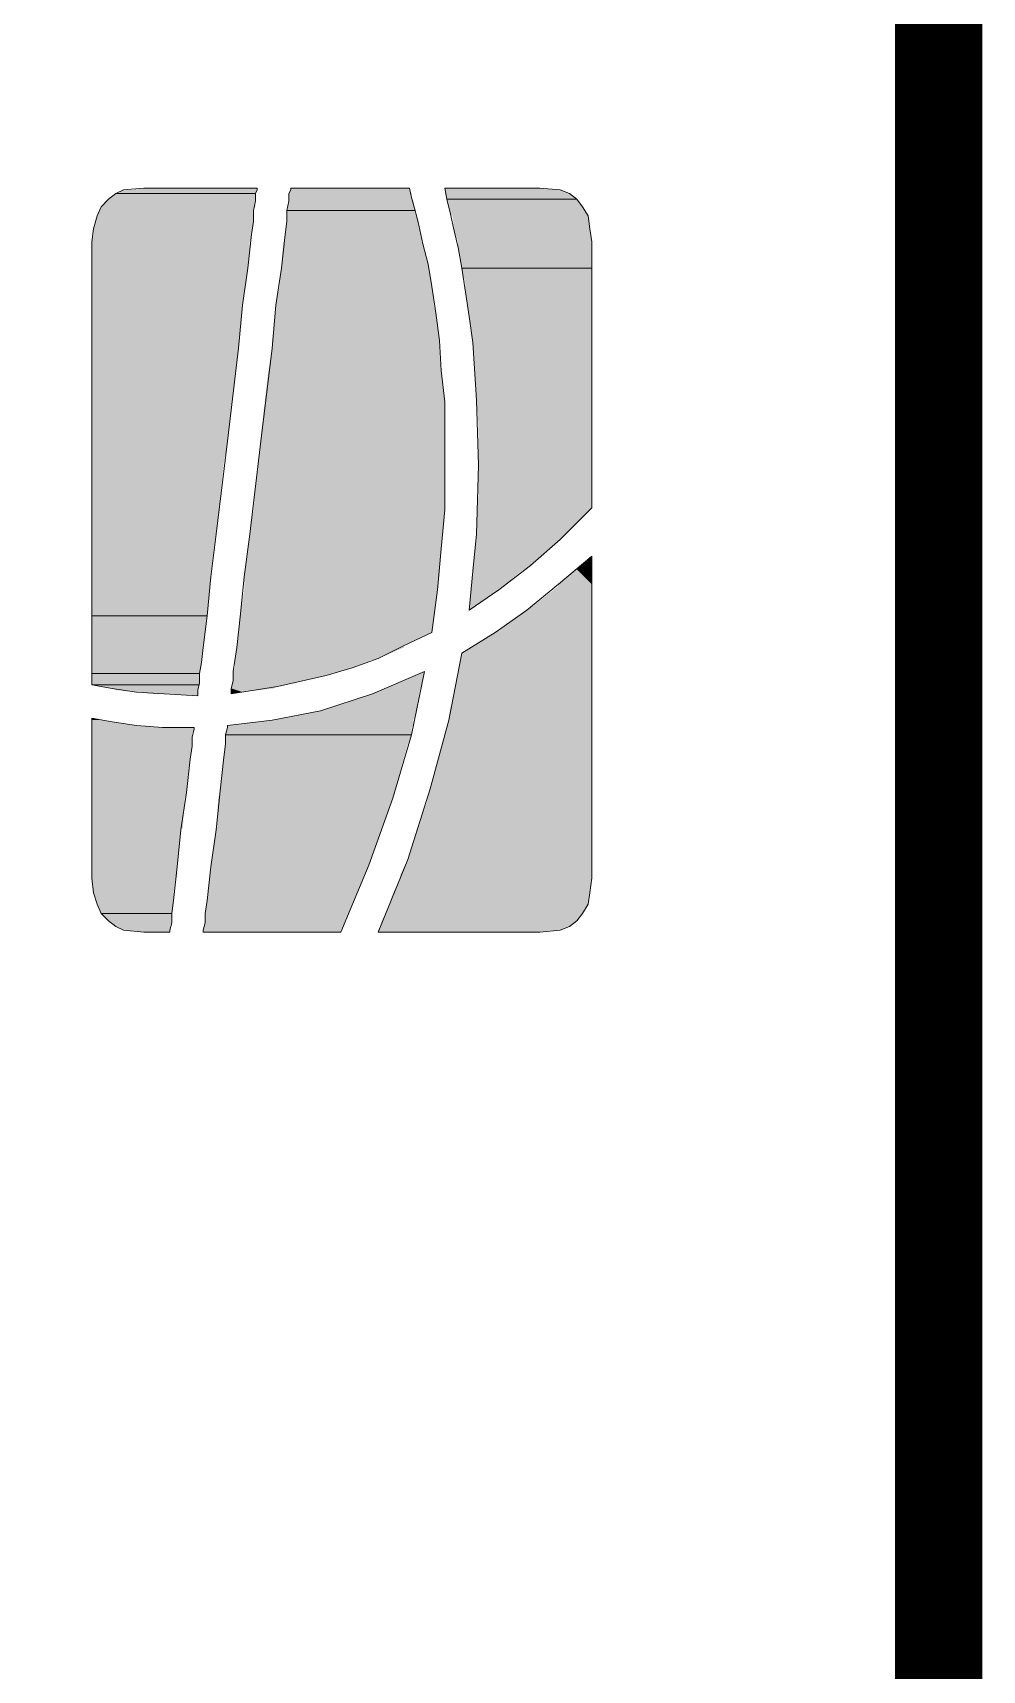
# Model space of a CAD drawing. Header units: millimetres. Extents: x 906 to 41302, y 848 to 28850.
# Drawn here: x 40509 to 41050, y 7079 to 8011 of the extents above; entities that cross this region are included whole.
import ezdxf

# ---------------------------------------------------------------- set-up
doc = ezdxf.new("R2010")
doc.units = ezdxf.units.MM
doc.layers.add('PDF_X-FORM(동탄)$G-BORD-FORM', color=7, linetype='Continuous')

msp = doc.modelspace()

# ---------------------------------------------------------------- linework, layer by layer
at = {"layer": 'PDF_X-FORM(동탄)$G-BORD-FORM', "lineweight": 0, "const_width": 49.74}
msp.add_lwpolyline([(1124.48, 1099.08), (41024.73, 1099.08), (41024.73, 28598.83), (1124.48, 28598.83)], close=True, dxfattribs=at)
at = {"layer": 'PDF_X-FORM(동탄)$G-BORD-FORM', "color": 9, "lineweight": 9, "true_color": 0xb7b7b7}
for points in [[(40602.98, 7633.76), (40602.98, 7634.82), (40602.98, 7636.94), (40604.04, 7641.17), (40604.04, 7646.46), (40605.1, 7652.81), (40606.16, 7661.28), (40608.28, 7679.27), (40610.39, 7701.5), (40613.57, 7725.84), (40619.92, 7778.75), (40626.27, 7831.67), (40628.38, 7856.01), (40631.56, 7877.18), (40633.68, 7896.23), (40634.73, 7903.64), (40634.73, 7909.99), (40635.79, 7915.28), (40635.79, 7919.51), (40636.85, 7921.63), (40636.85, 7922.69), (40635.79, 7922.69), (40633.68, 7922.69), (40626.27, 7922.69), (40616.74, 7922.69), (40604.04, 7922.69), (40592.4, 7922.69), (40582.88, 7922.69), (40575.47, 7922.69), (40573.35, 7922.69), (40572.29, 7922.69), (40560.65, 7921.63), (40556.42, 7919.51), (40552.18, 7916.34), (40547.95, 7912.1), (40545.83, 7906.81), (40543.72, 7899.4), (40542.66, 7892), (40542.66, 7890.94), (40542.66, 7888.82), (40542.66, 7885.65), (40542.66, 7880.35), (40542.66, 7868.71), (40542.66, 7851.78), (40542.66, 7832.73), (40542.66, 7811.56), (40542.66, 7766.05), (40542.66, 7719.49), (40542.66, 7698.32), (40542.66, 7679.27), (40542.66, 7663.4), (40542.66, 7650.7), (40542.66, 7646.46), (40542.66, 7642.23), (40542.66, 7640.11), (40554.3, 7638), (40568.06, 7635.88), (40583.93, 7634.82)], [(40619.92, 7616.83), (40619.92, 7615.77), (40618.86, 7611.54), (40618.86, 7606.25), (40617.8, 7598.84), (40615.68, 7579.79), (40613.57, 7557.56), (40610.39, 7536.4), (40608.28, 7517.35), (40607.22, 7509.94), (40607.22, 7504.65), (40606.16, 7500.41), (40606.16, 7499.35), (40607.22, 7499.35), (40609.33, 7499.35), (40613.57, 7499.35), (40618.86, 7499.35), (40630.5, 7499.35), (40645.32, 7499.35), (40660.13, 7499.35), (40671.78, 7499.35), (40677.07, 7499.35), (40681.3, 7499.35), (40683.42, 7499.35), (40684.48, 7499.35), (40700.35, 7537.45), (40714.11, 7575.55), (40724.69, 7611.54), (40732.1, 7647.52), (40702.47, 7634.82), (40672.83, 7625.3), (40645.32, 7620)]]:
    msp.add_lwpolyline(points, close=True, dxfattribs=at)
at = {"layer": 'PDF_X-FORM(동탄)$G-BORD-FORM', "color": 253, "lineweight": 9, "true_color": 0xacacac}
msp.add_lwpolyline([(40736.33, 7669.75), (40739.51, 7694.09), (40741.63, 7717.37), (40743.74, 7739.6), (40743.74, 7760.76), (40743.74, 7781.93), (40743.74, 7800.98), (40741.63, 7818.97), (40740.57, 7835.9), (40738.45, 7851.78), (40736.33, 7866.6), (40734.22, 7879.3), (40731.04, 7890.94), (40728.93, 7901.52), (40726.81, 7909.99), (40724.69, 7917.4), (40723.63, 7922.69), (40722.58, 7922.69), (40720.46, 7922.69), (40713.05, 7922.69), (40702.47, 7922.69), (40689.77, 7922.69), (40677.07, 7922.69), (40666.48, 7922.69), (40659.08, 7922.69), (40656.96, 7922.69), (40655.9, 7922.69), (40655.9, 7921.63), (40654.84, 7919.51), (40654.84, 7915.28), (40653.78, 7909.99), (40653.78, 7903.64), (40652.73, 7896.23), (40650.61, 7877.18), (40647.43, 7856.01), (40645.32, 7831.67), (40638.97, 7778.75), (40632.62, 7725.84), (40629.44, 7701.5), (40627.33, 7680.33), (40625.21, 7661.28), (40624.15, 7653.87), (40623.09, 7647.52), (40623.09, 7642.23), (40622.03, 7638), (40622.03, 7635.88), (40622.03, 7634.82), (40648.49, 7639.05), (40676.01, 7645.4), (40690.83, 7649.64), (40705.64, 7654.93), (40720.46, 7662.34)], close=True, dxfattribs=at)
at = {"layer": 'PDF_X-FORM(동탄)$G-BORD-FORM', "color": 254, "lineweight": 9, "true_color": 0xcecece}
for points in [[(40757.5, 7682.45), (40774.43, 7694.09), (40792.43, 7707.85), (40809.36, 7722.66), (40827.35, 7740.65), (40827.35, 7741.71), (40827.35, 7747), (40827.35, 7754.41), (40827.35, 7763.94), (40827.35, 7775.58), (40827.35, 7788.28), (40827.35, 7815.8), (40827.35, 7843.31), (40827.35, 7856.01), (40827.35, 7867.65), (40827.35, 7877.18), (40827.35, 7884.59), (40827.35, 7889.88), (40827.35, 7892), (40826.29, 7899.4), (40825.23, 7906.81), (40822.06, 7912.1), (40818.88, 7916.34), (40814.65, 7919.51), (40809.36, 7921.63), (40797.72, 7922.69), (40796.66, 7922.69), (40795.6, 7922.69), (40789.25, 7922.69), (40780.78, 7922.69), (40770.2, 7922.69), (40760.68, 7922.69), (40752.21, 7922.69), (40745.86, 7922.69), (40743.74, 7922.69), (40744.8, 7916.34), (40746.92, 7907.87), (40749.03, 7898.35), (40751.15, 7888.82), (40753.27, 7877.18), (40755.38, 7863.42), (40757.5, 7849.66), (40759.62, 7834.85), (40761.73, 7802.04), (40762.79, 7765), (40761.73, 7725.84), (40759.62, 7704.67)], [(40705.64, 7499.35), (40706.7, 7499.35), (40708.82, 7499.35), (40714.11, 7499.35), (40719.4, 7499.35), (40734.22, 7499.35), (40751.15, 7499.35), (40768.08, 7499.35), (40782.9, 7499.35), (40789.25, 7499.35), (40793.48, 7499.35), (40796.66, 7499.35), (40797.72, 7499.35), (40809.36, 7500.41), (40814.65, 7502.53), (40818.88, 7505.7), (40822.06, 7509.94), (40825.23, 7515.23), (40826.29, 7521.58), (40827.35, 7530.05), (40827.35, 7532.16), (40827.35, 7538.51), (40827.35, 7546.98), (40827.35, 7558.62), (40827.35, 7572.38), (40827.35, 7588.25), (40827.35, 7622.12), (40827.35, 7655.99), (40827.35, 7670.8), (40827.35, 7684.56), (40827.35, 7696.2), (40827.35, 7705.73), (40827.35, 7711.02), (40827.35, 7713.14), (40808.3, 7697.26), (40790.31, 7682.45), (40772.32, 7669.75), (40753.27, 7658.1), (40745.86, 7620), (40735.28, 7580.85), (40722.58, 7540.63)]]:
    msp.add_lwpolyline(points, close=True, dxfattribs=at)
at = {"layer": 'PDF_X-FORM(동탄)$G-BORD-FORM', "color": 9, "lineweight": 0, "true_color": 0xb7b7b7}
for points in [[(40635.79, 7919.51), (40556.42, 7919.51), (40635.79, 7919.51)], [(40608.28, 7679.27), (40542.66, 7679.27), (40608.28, 7679.27)], [(40604.04, 7646.46), (40542.66, 7646.46), (40604.04, 7646.46)], [(40604.04, 7640.11), (40542.66, 7640.11), (40604.04, 7640.11)], [(40724.69, 7611.54), (40618.86, 7611.54), (40724.69, 7611.54)]]:
    msp.add_lwpolyline(points, dxfattribs=at)
at = {"layer": 'PDF_X-FORM(동탄)$G-BORD-FORM', "color": 254, "lineweight": 0, "true_color": 0xcecece}
for points in [[(40818.88, 7916.34), (40744.8, 7916.34), (40818.88, 7916.34)], [(40827.35, 7877.18), (40753.27, 7877.18), (40827.35, 7877.18)]]:
    msp.add_lwpolyline(points, dxfattribs=at)
at = {"layer": 'PDF_X-FORM(동탄)$G-BORD-FORM', "color": 253, "lineweight": 0, "true_color": 0xacacac}
msp.add_lwpolyline([(40726.81, 7909.99), (40653.78, 7909.99), (40726.81, 7909.99)], dxfattribs=at)
at = {"layer": 'PDF_X-FORM(동탄)$G-BORD-FORM', "color": 254, "lineweight": 9, "true_color": 0xe5e5e5}
msp.add_lwpolyline([(40542.66, 7621.06), (40542.66, 7620), (40542.66, 7616.83), (40542.66, 7612.6), (40542.66, 7606.25), (40542.66, 7592.49), (40542.66, 7575.55), (40542.66, 7558.62), (40542.66, 7544.86), (40542.66, 7538.51), (40542.66, 7534.28), (40542.66, 7531.1), (40542.66, 7530.05), (40543.72, 7521.58), (40545.83, 7515.23), (40547.95, 7509.94), (40552.18, 7505.7), (40556.42, 7502.53), (40560.65, 7500.41), (40572.29, 7499.35), (40574.41, 7499.35), (40579.7, 7499.35), (40584.99, 7499.35), (40587.11, 7499.35), (40587.11, 7500.41), (40588.17, 7504.65), (40588.17, 7509.94), (40589.23, 7517.35), (40591.34, 7536.4), (40593.46, 7557.56), (40596.63, 7578.73), (40598.75, 7597.78), (40599.81, 7605.19), (40599.81, 7610.48), (40600.87, 7614.71), (40600.87, 7615.77), (40582.88, 7615.77), (40568.06, 7616.83), (40554.3, 7618.95)], close=True, dxfattribs=at)
at = {"layer": 'PDF_X-FORM(동탄)$G-BORD-FORM', "color": 254, "lineweight": 0, "true_color": 0xe5e5e5}
msp.add_lwpolyline([(40588.17, 7509.94), (40547.95, 7509.94), (40588.17, 7509.94)], dxfattribs=at)
at = {"layer": 'PDF_X-FORM(동탄)$G-BORD-FORM', "color": 9, "true_color": 0xb7b7b7, "transparency": 33554559}
for points in [[(40560.65, 7921.63), (40635.79, 7919.51), (40556.42, 7919.51)], [(40636.85, 7921.63), (40565.94, 7921.63), (40560.65, 7921.63)], [(40636.85, 7921.63), (40560.65, 7921.63), (40635.79, 7919.51)], [(40572.29, 7922.69), (40636.85, 7921.63), (40565.94, 7921.63)], [(40565.94, 7921.63), (40636.85, 7921.63), (40636.85, 7921.63)], [(40636.85, 7922.69), (40572.29, 7922.69), (40636.85, 7921.63)], [(40547.95, 7912.1), (40634.73, 7909.99), (40546.89, 7909.99)], [(40551.13, 7915.28), (40635.79, 7912.1), (40547.95, 7912.1)], [(40635.79, 7912.1), (40547.95, 7912.1), (40634.73, 7909.99)], [(40552.18, 7916.34), (40635.79, 7915.28), (40551.13, 7915.28)], [(40635.79, 7915.28), (40551.13, 7915.28), (40635.79, 7912.1)], [(40556.42, 7919.51), (40635.79, 7916.34), (40552.18, 7916.34)], [(40635.79, 7916.34), (40552.18, 7916.34), (40635.79, 7915.28)], [(40556.42, 7919.51), (40635.79, 7919.51), (40635.79, 7919.51)], [(40635.79, 7919.51), (40556.42, 7919.51), (40635.79, 7916.34)], [(40544.78, 7903.64), (40633.68, 7899.4), (40543.72, 7899.4)], [(40545.83, 7906.81), (40634.73, 7903.64), (40544.78, 7903.64)], [(40634.73, 7903.64), (40544.78, 7903.64), (40633.68, 7899.4)], [(40546.89, 7909.99), (40634.73, 7906.81), (40545.83, 7906.81)], [(40634.73, 7906.81), (40545.83, 7906.81), (40634.73, 7903.64)], [(40634.73, 7909.99), (40546.89, 7909.99), (40634.73, 7906.81)], [(40543.72, 7896.23), (40632.62, 7892), (40542.66, 7892)], [(40632.62, 7892), (40542.66, 7892), (40632.62, 7890.94)], [(40542.66, 7892), (40632.62, 7890.94), (40542.66, 7890.94)], [(40633.68, 7899.4), (40543.72, 7899.4), (40633.68, 7896.23)], [(40543.72, 7899.4), (40633.68, 7896.23), (40543.72, 7896.23)], [(40633.68, 7896.23), (40543.72, 7896.23), (40632.62, 7892)], [(40632.62, 7890.94), (40542.66, 7890.94), (40632.62, 7888.82)], [(40542.66, 7890.94), (40632.62, 7888.82), (40542.66, 7888.82)], [(40632.62, 7888.82), (40542.66, 7888.82), (40632.62, 7885.65)], [(40542.66, 7888.82), (40632.62, 7885.65), (40542.66, 7885.65)], [(40632.62, 7885.65), (40542.66, 7885.65), (40631.56, 7880.35)], [(40542.66, 7885.65), (40631.56, 7880.35), (40542.66, 7880.35)], [(40631.56, 7880.35), (40542.66, 7880.35), (40631.56, 7877.18)], [(40542.66, 7880.35), (40631.56, 7877.18), (40542.66, 7877.18)], [(40631.56, 7877.18), (40542.66, 7877.18), (40630.5, 7868.71)], [(40542.66, 7877.18), (40630.5, 7868.71), (40542.66, 7868.71)], [(40630.5, 7868.71), (40542.66, 7868.71), (40628.38, 7856.01)], [(40542.66, 7868.71), (40628.38, 7856.01), (40542.66, 7856.01)], [(40628.38, 7856.01), (40542.66, 7856.01), (40628.38, 7851.78)], [(40542.66, 7856.01), (40628.38, 7851.78), (40542.66, 7851.78)], [(40628.38, 7851.78), (40542.66, 7851.78), (40626.27, 7832.73)], [(40542.66, 7851.78), (40626.27, 7832.73), (40542.66, 7832.73)], [(40626.27, 7832.73), (40542.66, 7832.73), (40626.27, 7831.67)], [(40542.66, 7832.73), (40626.27, 7831.67), (40542.66, 7831.67)], [(40626.27, 7831.67), (40542.66, 7831.67), (40624.15, 7811.56)], [(40542.66, 7831.67), (40624.15, 7811.56), (40542.66, 7811.56)], [(40624.15, 7811.56), (40542.66, 7811.56), (40619.92, 7778.75)], [(40542.66, 7811.56), (40619.92, 7778.75), (40542.66, 7778.75)], [(40619.92, 7778.75), (40542.66, 7778.75), (40617.8, 7766.05)], [(40542.66, 7778.75), (40617.8, 7766.05), (40542.66, 7766.05)], [(40617.8, 7766.05), (40542.66, 7766.05), (40613.57, 7725.84)], [(40542.66, 7766.05), (40613.57, 7725.84), (40542.66, 7725.84)], [(40613.57, 7725.84), (40542.66, 7725.84), (40612.51, 7719.49)], [(40542.66, 7725.84), (40612.51, 7719.49), (40542.66, 7719.49)], [(40612.51, 7719.49), (40542.66, 7719.49), (40610.39, 7701.5)], [(40542.66, 7719.49), (40610.39, 7701.5), (40542.66, 7701.5)], [(40610.39, 7701.5), (40542.66, 7701.5), (40610.39, 7698.32)], [(40542.66, 7701.5), (40610.39, 7698.32), (40542.66, 7698.32)], [(40610.39, 7698.32), (40542.66, 7698.32), (40608.28, 7679.27)], [(40542.66, 7698.32), (40608.28, 7679.27), (40542.66, 7679.27)], [(40542.66, 7679.27), (40608.28, 7679.27), (40608.28, 7679.27)], [(40608.28, 7679.27), (40542.66, 7679.27), (40606.16, 7663.4)], [(40542.66, 7679.27), (40606.16, 7663.4), (40542.66, 7663.4)], [(40606.16, 7663.4), (40542.66, 7663.4), (40606.16, 7661.28)], [(40542.66, 7663.4), (40606.16, 7661.28), (40542.66, 7661.28)], [(40606.16, 7661.28), (40542.66, 7661.28), (40605.1, 7652.81)], [(40542.66, 7661.28), (40605.1, 7652.81), (40542.66, 7652.81)], [(40605.1, 7652.81), (40542.66, 7652.81), (40605.1, 7650.7)], [(40542.66, 7652.81), (40605.1, 7650.7), (40542.66, 7650.7)], [(40605.1, 7650.7), (40542.66, 7650.7), (40604.04, 7646.46)], [(40542.66, 7650.7), (40604.04, 7646.46), (40542.66, 7646.46)], [(40542.66, 7646.46), (40604.04, 7646.46), (40604.04, 7646.46)], [(40604.04, 7646.46), (40542.66, 7646.46), (40604.04, 7642.23)], [(40542.66, 7646.46), (40604.04, 7642.23), (40542.66, 7642.23)], [(40604.04, 7642.23), (40542.66, 7642.23), (40604.04, 7641.17)], [(40542.66, 7642.23), (40604.04, 7641.17), (40542.66, 7641.17)], [(40604.04, 7641.17), (40542.66, 7641.17), (40604.04, 7640.11)], [(40542.66, 7641.17), (40604.04, 7640.11), (40542.66, 7640.11)], [(40732.1, 7647.52), (40728.93, 7634.82), (40702.47, 7634.82)], [(40542.66, 7640.11), (40604.04, 7640.11), (40604.04, 7640.11)], [(40604.04, 7640.11), (40542.66, 7640.11), (40602.98, 7638)], [(40542.66, 7640.11), (40602.98, 7638), (40554.3, 7638)], [(40602.98, 7638), (40554.3, 7638), (40602.98, 7636.94)], [(40554.3, 7638), (40602.98, 7636.94), (40556.42, 7636.94)], [(40602.98, 7636.94), (40556.42, 7636.94), (40602.98, 7635.88)], [(40556.42, 7636.94), (40602.98, 7635.88), (40568.06, 7635.88)], [(40602.98, 7635.88), (40568.06, 7635.88), (40602.98, 7634.82)], [(40568.06, 7635.88), (40602.98, 7634.82), (40577.58, 7634.82)], [(40577.58, 7634.82), (40583.93, 7634.82), (40602.98, 7634.82)], [(40577.58, 7634.82), (40602.98, 7634.82), (40602.98, 7634.82)], [(40583.93, 7634.82), (40602.98, 7634.82), (40602.98, 7633.76)], [(40702.47, 7634.82), (40727.87, 7625.3), (40672.83, 7625.3)], [(40728.93, 7634.82), (40702.47, 7634.82), (40727.87, 7625.3)], [(40672.83, 7625.3), (40725.75, 7620), (40645.32, 7620)], [(40727.87, 7625.3), (40672.83, 7625.3), (40725.75, 7620)], [(40619.92, 7615.77), (40724.69, 7611.54), (40618.86, 7611.54)], [(40645.32, 7620), (40725.75, 7616.83), (40619.92, 7616.83)], [(40725.75, 7616.83), (40619.92, 7616.83), (40724.69, 7615.77)], [(40619.92, 7616.83), (40724.69, 7615.77), (40619.92, 7615.77)], [(40724.69, 7615.77), (40619.92, 7615.77), (40724.69, 7611.54)], [(40725.75, 7620), (40645.32, 7620), (40725.75, 7616.83)], [(40618.86, 7606.25), (40720.46, 7598.84), (40617.8, 7598.84)], [(40618.86, 7611.54), (40724.69, 7611.54), (40724.69, 7611.54)], [(40724.69, 7611.54), (40618.86, 7611.54), (40722.58, 7606.25)], [(40618.86, 7611.54), (40722.58, 7606.25), (40618.86, 7606.25)], [(40722.58, 7606.25), (40618.86, 7606.25), (40720.46, 7598.84)], [(40617.8, 7598.84), (40715.17, 7579.79), (40615.68, 7579.79)], [(40720.46, 7598.84), (40617.8, 7598.84), (40715.17, 7579.79)], [(40614.63, 7575.55), (40707.76, 7557.56), (40613.57, 7557.56)], [(40615.68, 7579.79), (40714.11, 7575.55), (40614.63, 7575.55)], [(40714.11, 7575.55), (40614.63, 7575.55), (40707.76, 7557.56)], [(40715.17, 7579.79), (40615.68, 7579.79), (40714.11, 7575.55)], [(40613.57, 7557.56), (40700.35, 7537.45), (40610.39, 7537.45)], [(40707.76, 7557.56), (40613.57, 7557.56), (40700.35, 7537.45)], [(40610.39, 7536.4), (40691.88, 7517.35), (40608.28, 7517.35)], [(40700.35, 7537.45), (40610.39, 7537.45), (40700.35, 7536.4)], [(40610.39, 7537.45), (40700.35, 7536.4), (40610.39, 7536.4)], [(40700.35, 7536.4), (40610.39, 7536.4), (40691.88, 7517.35)], [(40608.28, 7517.35), (40688.71, 7509.94), (40607.22, 7509.94)], [(40688.71, 7509.94), (40607.22, 7509.94), (40686.59, 7504.65)], [(40607.22, 7509.94), (40686.59, 7504.65), (40607.22, 7504.65)], [(40691.88, 7517.35), (40608.28, 7517.35), (40688.71, 7509.94)], [(40607.22, 7504.65), (40684.48, 7500.41), (40606.16, 7500.41)], [(40686.59, 7504.65), (40607.22, 7504.65), (40684.48, 7500.41)], [(40684.48, 7500.41), (40606.16, 7500.41), (40684.48, 7499.35)], [(40606.16, 7500.41), (40684.48, 7499.35), (40606.16, 7499.35)]]:
    msp.add_solid(points, dxfattribs=at)
at = {"layer": 'PDF_X-FORM(동탄)$G-BORD-FORM', "color": 253, "true_color": 0xacacac, "transparency": 33554559}
for points in [[(40655.9, 7921.63), (40724.69, 7919.51), (40654.84, 7919.51)], [(40723.63, 7922.69), (40655.9, 7922.69), (40723.63, 7921.63)], [(40655.9, 7922.69), (40723.63, 7921.63), (40655.9, 7921.63)], [(40723.63, 7921.63), (40655.9, 7921.63), (40724.69, 7919.51)], [(40654.84, 7915.28), (40726.81, 7909.99), (40653.78, 7909.99)], [(40724.69, 7919.51), (40654.84, 7919.51), (40724.69, 7917.4)], [(40654.84, 7919.51), (40724.69, 7917.4), (40654.84, 7917.4)], [(40724.69, 7917.4), (40654.84, 7917.4), (40725.75, 7915.28)], [(40654.84, 7917.4), (40725.75, 7915.28), (40654.84, 7915.28)], [(40725.75, 7915.28), (40654.84, 7915.28), (40726.81, 7909.99)], [(40653.78, 7901.52), (40729.98, 7896.23), (40652.73, 7896.23)], [(40653.78, 7909.99), (40726.81, 7909.99), (40726.81, 7909.99)], [(40726.81, 7909.99), (40653.78, 7909.99), (40728.93, 7903.64)], [(40653.78, 7909.99), (40728.93, 7903.64), (40653.78, 7903.64)], [(40728.93, 7903.64), (40653.78, 7903.64), (40728.93, 7901.52)], [(40653.78, 7903.64), (40728.93, 7901.52), (40653.78, 7901.52)], [(40728.93, 7901.52), (40653.78, 7901.52), (40729.98, 7896.23)], [(40652.73, 7896.23), (40731.04, 7890.94), (40651.67, 7890.94)], [(40729.98, 7896.23), (40652.73, 7896.23), (40731.04, 7890.94)], [(40651.67, 7890.94), (40734.22, 7879.3), (40650.61, 7879.3)], [(40731.04, 7890.94), (40651.67, 7890.94), (40734.22, 7879.3)], [(40650.61, 7877.18), (40736.33, 7866.6), (40649.55, 7866.6)], [(40734.22, 7879.3), (40650.61, 7879.3), (40734.22, 7877.18)], [(40650.61, 7879.3), (40734.22, 7877.18), (40650.61, 7877.18)], [(40734.22, 7877.18), (40650.61, 7877.18), (40736.33, 7866.6)], [(40649.55, 7866.6), (40737.39, 7856.01), (40647.43, 7856.01)], [(40736.33, 7866.6), (40649.55, 7866.6), (40737.39, 7856.01)], [(40737.39, 7856.01), (40647.43, 7856.01), (40738.45, 7851.78)], [(40647.43, 7856.01), (40738.45, 7851.78), (40647.43, 7851.78)], [(40647.43, 7851.78), (40740.57, 7835.9), (40645.32, 7835.9)], [(40738.45, 7851.78), (40647.43, 7851.78), (40740.57, 7835.9)], [(40645.32, 7831.67), (40741.63, 7818.97), (40643.2, 7818.97)], [(40740.57, 7835.9), (40645.32, 7835.9), (40740.57, 7831.67)], [(40645.32, 7835.9), (40740.57, 7831.67), (40645.32, 7831.67)], [(40740.57, 7831.67), (40645.32, 7831.67), (40741.63, 7818.97)], [(40643.2, 7818.97), (40743.74, 7800.98), (40641.08, 7800.98)], [(40741.63, 7818.97), (40643.2, 7818.97), (40743.74, 7800.98)], [(40641.08, 7800.98), (40743.74, 7781.93), (40638.97, 7781.93)], [(40743.74, 7800.98), (40641.08, 7800.98), (40743.74, 7781.93)], [(40743.74, 7781.93), (40638.97, 7781.93), (40743.74, 7778.75)], [(40638.97, 7781.93), (40743.74, 7778.75), (40638.97, 7778.75)], [(40638.97, 7778.75), (40743.74, 7760.76), (40636.85, 7760.76)], [(40743.74, 7778.75), (40638.97, 7778.75), (40743.74, 7760.76)], [(40636.85, 7760.76), (40743.74, 7739.6), (40634.73, 7739.6)], [(40743.74, 7760.76), (40636.85, 7760.76), (40743.74, 7739.6)], [(40634.73, 7739.6), (40742.68, 7725.84), (40632.62, 7725.84)], [(40743.74, 7739.6), (40634.73, 7739.6), (40742.68, 7725.84)], [(40632.62, 7725.84), (40741.63, 7717.37), (40631.56, 7717.37)], [(40742.68, 7725.84), (40632.62, 7725.84), (40741.63, 7717.37)], [(40631.56, 7717.37), (40740.57, 7701.5), (40629.44, 7701.5)], [(40741.63, 7717.37), (40631.56, 7717.37), (40740.57, 7701.5)], [(40740.57, 7701.5), (40629.44, 7701.5), (40739.51, 7694.09)], [(40629.44, 7701.5), (40739.51, 7694.09), (40629.44, 7694.09)], [(40629.44, 7694.09), (40737.39, 7680.33), (40627.33, 7680.33)], [(40739.51, 7694.09), (40629.44, 7694.09), (40737.39, 7680.33)], [(40627.33, 7680.33), (40736.33, 7669.75), (40626.27, 7669.75)], [(40737.39, 7680.33), (40627.33, 7680.33), (40736.33, 7669.75)], [(40626.27, 7669.75), (40720.46, 7662.34), (40625.21, 7662.34)], [(40736.33, 7669.75), (40626.27, 7669.75), (40720.46, 7662.34)], [(40625.21, 7661.28), (40705.64, 7654.93), (40624.15, 7654.93)], [(40720.46, 7662.34), (40625.21, 7662.34), (40720.46, 7661.28)], [(40625.21, 7662.34), (40720.46, 7661.28), (40625.21, 7661.28)], [(40720.46, 7661.28), (40625.21, 7661.28), (40705.64, 7654.93)], [(40624.15, 7649.64), (40683.42, 7647.52), (40623.09, 7647.52)], [(40705.64, 7654.93), (40624.15, 7654.93), (40701.41, 7653.87)], [(40624.15, 7654.93), (40701.41, 7653.87), (40624.15, 7653.87)], [(40701.41, 7653.87), (40624.15, 7653.87), (40690.83, 7649.64)], [(40624.15, 7653.87), (40690.83, 7649.64), (40624.15, 7649.64)], [(40690.83, 7649.64), (40624.15, 7649.64), (40683.42, 7647.52)], [(40623.09, 7642.23), (40648.49, 7639.05), (40622.03, 7639.05)], [(40683.42, 7647.52), (40623.09, 7647.52), (40676.01, 7645.4)], [(40623.09, 7647.52), (40676.01, 7645.4), (40623.09, 7645.4)], [(40676.01, 7645.4), (40623.09, 7645.4), (40663.31, 7642.23)], [(40623.09, 7645.4), (40663.31, 7642.23), (40623.09, 7642.23)], [(40663.31, 7642.23), (40623.09, 7642.23), (40648.49, 7639.05)], [(40648.49, 7639.05), (40622.03, 7639.05), (40646.38, 7638)], [(40622.03, 7639.05), (40646.38, 7638), (40622.03, 7638)], [(40622.03, 7638), (40622.03, 7635.88), (40628.38, 7635.88)], [(40622.03, 7638), (40646.38, 7638), (40628.38, 7635.88)], [(40622.03, 7635.88), (40628.38, 7635.88), (40622.03, 7634.82)]]:
    msp.add_solid(points, dxfattribs=at)
at = {"layer": 'PDF_X-FORM(동탄)$G-BORD-FORM', "color": 254, "true_color": 0xcecece, "transparency": 33554559}
for points in [[(40797.72, 7922.69), (40743.74, 7922.69), (40809.36, 7921.63)], [(40743.74, 7922.69), (40809.36, 7921.63), (40743.74, 7921.63)], [(40809.36, 7921.63), (40743.74, 7921.63), (40814.65, 7919.51)], [(40743.74, 7921.63), (40814.65, 7919.51), (40743.74, 7919.51)], [(40814.65, 7919.51), (40743.74, 7919.51), (40818.88, 7916.34)], [(40743.74, 7919.51), (40818.88, 7916.34), (40744.8, 7916.34)], [(40744.8, 7916.34), (40818.88, 7916.34), (40818.88, 7916.34)], [(40818.88, 7916.34), (40744.8, 7916.34), (40822.06, 7912.1)], [(40744.8, 7916.34), (40822.06, 7912.1), (40745.86, 7912.1)], [(40822.06, 7912.1), (40745.86, 7912.1), (40824.18, 7907.87)], [(40745.86, 7912.1), (40824.18, 7907.87), (40746.92, 7907.87)], [(40824.18, 7907.87), (40746.92, 7907.87), (40825.23, 7906.81)], [(40746.92, 7907.87), (40825.23, 7906.81), (40747.98, 7906.81)], [(40825.23, 7906.81), (40747.98, 7906.81), (40826.29, 7899.4)], [(40747.98, 7906.81), (40826.29, 7899.4), (40749.03, 7899.4)], [(40826.29, 7899.4), (40749.03, 7899.4), (40826.29, 7898.35)], [(40749.03, 7899.4), (40826.29, 7898.35), (40749.03, 7898.35)], [(40826.29, 7898.35), (40749.03, 7898.35), (40827.35, 7892)], [(40749.03, 7898.35), (40827.35, 7892), (40751.15, 7892)], [(40827.35, 7892), (40751.15, 7892), (40827.35, 7889.88)], [(40751.15, 7892), (40827.35, 7889.88), (40751.15, 7889.88)], [(40827.35, 7889.88), (40751.15, 7889.88), (40827.35, 7888.82)], [(40751.15, 7889.88), (40827.35, 7888.82), (40751.15, 7888.82)], [(40827.35, 7888.82), (40751.15, 7888.82), (40827.35, 7884.59)], [(40751.15, 7888.82), (40827.35, 7884.59), (40752.21, 7884.59)], [(40827.35, 7884.59), (40752.21, 7884.59), (40827.35, 7877.18)], [(40752.21, 7884.59), (40827.35, 7877.18), (40753.27, 7877.18)], [(40753.27, 7877.18), (40827.35, 7877.18), (40827.35, 7877.18)], [(40827.35, 7877.18), (40753.27, 7877.18), (40827.35, 7867.65)], [(40753.27, 7877.18), (40827.35, 7867.65), (40755.38, 7867.65)], [(40827.35, 7867.65), (40755.38, 7867.65), (40827.35, 7863.42)], [(40755.38, 7867.65), (40827.35, 7863.42), (40755.38, 7863.42)], [(40827.35, 7863.42), (40755.38, 7863.42), (40827.35, 7856.01)], [(40755.38, 7863.42), (40827.35, 7856.01), (40756.44, 7856.01)], [(40827.35, 7856.01), (40756.44, 7856.01), (40827.35, 7849.66)], [(40756.44, 7856.01), (40827.35, 7849.66), (40757.5, 7849.66)], [(40827.35, 7849.66), (40757.5, 7849.66), (40827.35, 7843.31)], [(40757.5, 7849.66), (40827.35, 7843.31), (40758.56, 7843.31)], [(40827.35, 7843.31), (40758.56, 7843.31), (40827.35, 7834.85)], [(40758.56, 7843.31), (40827.35, 7834.85), (40759.62, 7834.85)], [(40827.35, 7834.85), (40759.62, 7834.85), (40827.35, 7815.8)], [(40759.62, 7834.85), (40827.35, 7815.8), (40760.68, 7815.8)], [(40827.35, 7815.8), (40760.68, 7815.8), (40827.35, 7802.04)], [(40760.68, 7815.8), (40827.35, 7802.04), (40761.73, 7802.04)], [(40827.35, 7802.04), (40761.73, 7802.04), (40827.35, 7788.28)], [(40761.73, 7802.04), (40827.35, 7788.28), (40762.79, 7788.28)], [(40827.35, 7788.28), (40762.79, 7788.28), (40827.35, 7775.58)], [(40762.79, 7788.28), (40827.35, 7775.58), (40762.79, 7775.58)], [(40827.35, 7775.58), (40762.79, 7775.58), (40827.35, 7765)], [(40762.79, 7775.58), (40827.35, 7765), (40762.79, 7765)], [(40827.35, 7765), (40762.79, 7765), (40827.35, 7763.94)], [(40762.79, 7765), (40827.35, 7763.94), (40762.79, 7763.94)], [(40827.35, 7763.94), (40762.79, 7763.94), (40827.35, 7754.41)], [(40762.79, 7763.94), (40827.35, 7754.41), (40762.79, 7754.41)], [(40827.35, 7754.41), (40762.79, 7754.41), (40827.35, 7747)], [(40762.79, 7754.41), (40827.35, 7747), (40762.79, 7747)], [(40762.79, 7747), (40827.35, 7741.71), (40761.73, 7741.71)], [(40827.35, 7747), (40762.79, 7747), (40827.35, 7741.71)], [(40827.35, 7741.71), (40761.73, 7741.71), (40827.35, 7740.65)], [(40761.73, 7741.71), (40827.35, 7740.65), (40761.73, 7740.65)], [(40827.35, 7740.65), (40761.73, 7740.65), (40812.53, 7725.84)], [(40761.73, 7740.65), (40812.53, 7725.84), (40761.73, 7725.84)], [(40812.53, 7725.84), (40761.73, 7725.84), (40809.36, 7722.66)], [(40761.73, 7725.84), (40809.36, 7722.66), (40761.73, 7722.66)], [(40761.73, 7722.66), (40792.43, 7707.85), (40759.62, 7707.85)], [(40809.36, 7722.66), (40761.73, 7722.66), (40792.43, 7707.85)], [(40792.43, 7707.85), (40759.62, 7707.85), (40787.13, 7704.67)], [(40759.62, 7707.85), (40787.13, 7704.67), (40759.62, 7704.67)], [(40818.88, 7705.73), (40827.35, 7697.26), (40808.3, 7697.26)], [(40825.23, 7711.02), (40827.35, 7705.73), (40818.88, 7705.73)], [(40827.35, 7705.73), (40818.88, 7705.73), (40827.35, 7697.26)], [(40827.35, 7713.14), (40827.35, 7711.02), (40825.23, 7711.02)], [(40827.35, 7711.02), (40825.23, 7711.02), (40827.35, 7705.73)], [(40759.62, 7704.67), (40758.56, 7694.09), (40774.43, 7694.09)], [(40759.62, 7704.67), (40787.13, 7704.67), (40774.43, 7694.09)], [(40808.3, 7696.2), (40827.35, 7684.56), (40793.48, 7684.56)], [(40827.35, 7697.26), (40808.3, 7697.26), (40827.35, 7696.2)], [(40808.3, 7697.26), (40827.35, 7696.2), (40808.3, 7696.2)], [(40827.35, 7696.2), (40808.3, 7696.2), (40827.35, 7684.56)], [(40758.56, 7694.09), (40774.43, 7694.09), (40757.5, 7682.45)], [(40790.31, 7682.45), (40827.35, 7670.8), (40774.43, 7670.8)], [(40793.48, 7684.56), (40827.35, 7682.45), (40790.31, 7682.45)], [(40827.35, 7682.45), (40790.31, 7682.45), (40827.35, 7670.8)], [(40827.35, 7684.56), (40793.48, 7684.56), (40827.35, 7682.45)], [(40772.32, 7669.75), (40827.35, 7658.1), (40753.27, 7658.1)], [(40774.43, 7670.8), (40827.35, 7669.75), (40772.32, 7669.75)], [(40827.35, 7669.75), (40772.32, 7669.75), (40827.35, 7658.1)], [(40827.35, 7670.8), (40774.43, 7670.8), (40827.35, 7669.75)], [(40753.27, 7655.99), (40827.35, 7622.12), (40745.86, 7622.12)], [(40827.35, 7658.1), (40753.27, 7658.1), (40827.35, 7655.99)], [(40753.27, 7658.1), (40827.35, 7655.99), (40753.27, 7655.99)], [(40827.35, 7655.99), (40753.27, 7655.99), (40827.35, 7622.12)], [(40827.35, 7622.12), (40745.86, 7622.12), (40827.35, 7620)], [(40745.86, 7622.12), (40827.35, 7620), (40745.86, 7620)], [(40745.86, 7620), (40827.35, 7588.25), (40737.39, 7588.25)], [(40827.35, 7620), (40745.86, 7620), (40827.35, 7588.25)], [(40737.39, 7588.25), (40827.35, 7580.85), (40735.28, 7580.85)], [(40827.35, 7588.25), (40737.39, 7588.25), (40827.35, 7580.85)], [(40735.28, 7580.85), (40827.35, 7572.38), (40733.16, 7572.38)], [(40827.35, 7580.85), (40735.28, 7580.85), (40827.35, 7572.38)], [(40733.16, 7572.38), (40827.35, 7558.62), (40727.87, 7558.62)], [(40827.35, 7572.38), (40733.16, 7572.38), (40827.35, 7558.62)], [(40727.87, 7558.62), (40827.35, 7546.98), (40724.69, 7546.98)], [(40827.35, 7558.62), (40727.87, 7558.62), (40827.35, 7546.98)], [(40721.52, 7538.51), (40827.35, 7532.16), (40718.34, 7532.16)], [(40722.58, 7540.63), (40827.35, 7538.51), (40721.52, 7538.51)], [(40827.35, 7538.51), (40721.52, 7538.51), (40827.35, 7532.16)], [(40724.69, 7546.98), (40827.35, 7540.63), (40722.58, 7540.63)], [(40827.35, 7540.63), (40722.58, 7540.63), (40827.35, 7538.51)], [(40827.35, 7546.98), (40724.69, 7546.98), (40827.35, 7540.63)], [(40718.34, 7530.05), (40826.29, 7521.58), (40714.11, 7521.58)], [(40827.35, 7532.16), (40718.34, 7532.16), (40827.35, 7530.05)], [(40718.34, 7532.16), (40827.35, 7530.05), (40718.34, 7530.05)], [(40827.35, 7530.05), (40718.34, 7530.05), (40826.29, 7521.58)], [(40714.11, 7521.58), (40825.23, 7515.23), (40711.99, 7515.23)], [(40826.29, 7521.58), (40714.11, 7521.58), (40825.23, 7515.23)], [(40709.88, 7509.94), (40818.88, 7505.7), (40707.76, 7505.7)], [(40711.99, 7515.23), (40822.06, 7509.94), (40709.88, 7509.94)], [(40822.06, 7509.94), (40709.88, 7509.94), (40818.88, 7505.7)], [(40825.23, 7515.23), (40711.99, 7515.23), (40822.06, 7509.94)], [(40706.7, 7502.53), (40809.36, 7500.41), (40705.64, 7500.41)], [(40707.76, 7505.7), (40814.65, 7502.53), (40706.7, 7502.53)], [(40814.65, 7502.53), (40706.7, 7502.53), (40809.36, 7500.41)], [(40818.88, 7505.7), (40707.76, 7505.7), (40814.65, 7502.53)], [(40809.36, 7500.41), (40705.64, 7500.41), (40797.72, 7499.35)], [(40705.64, 7500.41), (40797.72, 7499.35), (40705.64, 7499.35)]]:
    msp.add_solid(points, dxfattribs=at)
at = {"layer": 'PDF_X-FORM(동탄)$G-BORD-FORM', "color": 254, "true_color": 0xe5e5e5, "transparency": 33554559}
for points in [[(40542.66, 7621.06), (40549.01, 7620), (40542.66, 7620)], [(40549.01, 7620), (40542.66, 7620), (40554.3, 7618.95)], [(40542.66, 7620), (40554.3, 7618.95), (40542.66, 7618.95)], [(40554.3, 7618.95), (40542.66, 7618.95), (40568.06, 7616.83)], [(40542.66, 7618.95), (40568.06, 7616.83), (40542.66, 7616.83)], [(40573.35, 7616.83), (40573.35, 7616.83), (40542.66, 7616.83)], [(40573.35, 7616.83), (40542.66, 7616.83), (40568.06, 7616.83)], [(40573.35, 7616.83), (40542.66, 7616.83), (40582.88, 7615.77)], [(40542.66, 7616.83), (40582.88, 7615.77), (40542.66, 7615.77)], [(40600.87, 7615.77), (40600.87, 7615.77), (40542.66, 7615.77)], [(40600.87, 7615.77), (40542.66, 7615.77), (40582.88, 7615.77)], [(40600.87, 7615.77), (40542.66, 7615.77), (40600.87, 7614.71)], [(40542.66, 7615.77), (40600.87, 7614.71), (40542.66, 7614.71)], [(40600.87, 7614.71), (40542.66, 7614.71), (40599.81, 7612.6)], [(40542.66, 7614.71), (40599.81, 7612.6), (40542.66, 7612.6)], [(40599.81, 7612.6), (40542.66, 7612.6), (40599.81, 7610.48)], [(40542.66, 7612.6), (40599.81, 7610.48), (40542.66, 7610.48)], [(40599.81, 7610.48), (40542.66, 7610.48), (40599.81, 7606.25)], [(40542.66, 7610.48), (40599.81, 7606.25), (40542.66, 7606.25)], [(40599.81, 7606.25), (40542.66, 7606.25), (40599.81, 7605.19)], [(40542.66, 7606.25), (40599.81, 7605.19), (40542.66, 7605.19)], [(40599.81, 7605.19), (40542.66, 7605.19), (40598.75, 7597.78)], [(40542.66, 7605.19), (40598.75, 7597.78), (40542.66, 7597.78)], [(40598.75, 7597.78), (40542.66, 7597.78), (40597.69, 7592.49)], [(40542.66, 7597.78), (40597.69, 7592.49), (40542.66, 7592.49)], [(40597.69, 7592.49), (40542.66, 7592.49), (40596.63, 7578.73)], [(40542.66, 7592.49), (40596.63, 7578.73), (40542.66, 7578.73)], [(40596.63, 7578.73), (40542.66, 7578.73), (40595.58, 7575.55)], [(40542.66, 7578.73), (40595.58, 7575.55), (40542.66, 7575.55)], [(40595.58, 7575.55), (40542.66, 7575.55), (40594.52, 7558.62)], [(40542.66, 7575.55), (40594.52, 7558.62), (40542.66, 7558.62)], [(40594.52, 7558.62), (40542.66, 7558.62), (40593.46, 7557.56)], [(40542.66, 7558.62), (40593.46, 7557.56), (40542.66, 7557.56)], [(40593.46, 7557.56), (40542.66, 7557.56), (40592.4, 7544.86)], [(40542.66, 7557.56), (40592.4, 7544.86), (40542.66, 7544.86)], [(40592.4, 7544.86), (40542.66, 7544.86), (40591.34, 7538.51)], [(40542.66, 7544.86), (40591.34, 7538.51), (40542.66, 7538.51)], [(40591.34, 7538.51), (40542.66, 7538.51), (40591.34, 7536.4)], [(40542.66, 7538.51), (40591.34, 7536.4), (40542.66, 7536.4)], [(40591.34, 7536.4), (40542.66, 7536.4), (40591.34, 7534.28)], [(40542.66, 7536.4), (40591.34, 7534.28), (40542.66, 7534.28)], [(40591.34, 7534.28), (40542.66, 7534.28), (40591.34, 7531.1)], [(40542.66, 7534.28), (40591.34, 7531.1), (40542.66, 7531.1)], [(40591.34, 7531.1), (40542.66, 7531.1), (40590.28, 7530.05)], [(40542.66, 7531.1), (40590.28, 7530.05), (40542.66, 7530.05)], [(40590.28, 7530.05), (40542.66, 7530.05), (40589.23, 7521.58)], [(40542.66, 7530.05), (40589.23, 7521.58), (40543.72, 7521.58)], [(40589.23, 7521.58), (40543.72, 7521.58), (40589.23, 7517.35)], [(40543.72, 7521.58), (40589.23, 7517.35), (40544.78, 7517.35)], [(40589.23, 7517.35), (40544.78, 7517.35), (40589.23, 7515.23)], [(40544.78, 7517.35), (40589.23, 7515.23), (40545.83, 7515.23)], [(40589.23, 7515.23), (40545.83, 7515.23), (40588.17, 7509.94)], [(40545.83, 7515.23), (40588.17, 7509.94), (40547.95, 7509.94)], [(40547.95, 7509.94), (40588.17, 7509.94), (40588.17, 7509.94)], [(40588.17, 7509.94), (40547.95, 7509.94), (40588.17, 7505.7)], [(40547.95, 7509.94), (40588.17, 7505.7), (40552.18, 7505.7)], [(40588.17, 7505.7), (40552.18, 7505.7), (40588.17, 7504.65)], [(40552.18, 7505.7), (40588.17, 7504.65), (40553.24, 7504.65)], [(40588.17, 7504.65), (40553.24, 7504.65), (40587.11, 7502.53)], [(40553.24, 7504.65), (40587.11, 7502.53), (40556.42, 7502.53)], [(40587.11, 7502.53), (40556.42, 7502.53), (40587.11, 7500.41)], [(40556.42, 7502.53), (40587.11, 7500.41), (40560.65, 7500.41)], [(40587.11, 7500.41), (40560.65, 7500.41), (40561.71, 7500.41)], [(40560.65, 7500.41), (40587.11, 7500.41), (40587.11, 7500.41)], [(40587.11, 7500.41), (40561.71, 7500.41), (40587.11, 7499.35)], [(40561.71, 7500.41), (40587.11, 7499.35), (40572.29, 7499.35)]]:
    msp.add_solid(points, dxfattribs=at)

doc.saveas('drawing.dxf')
